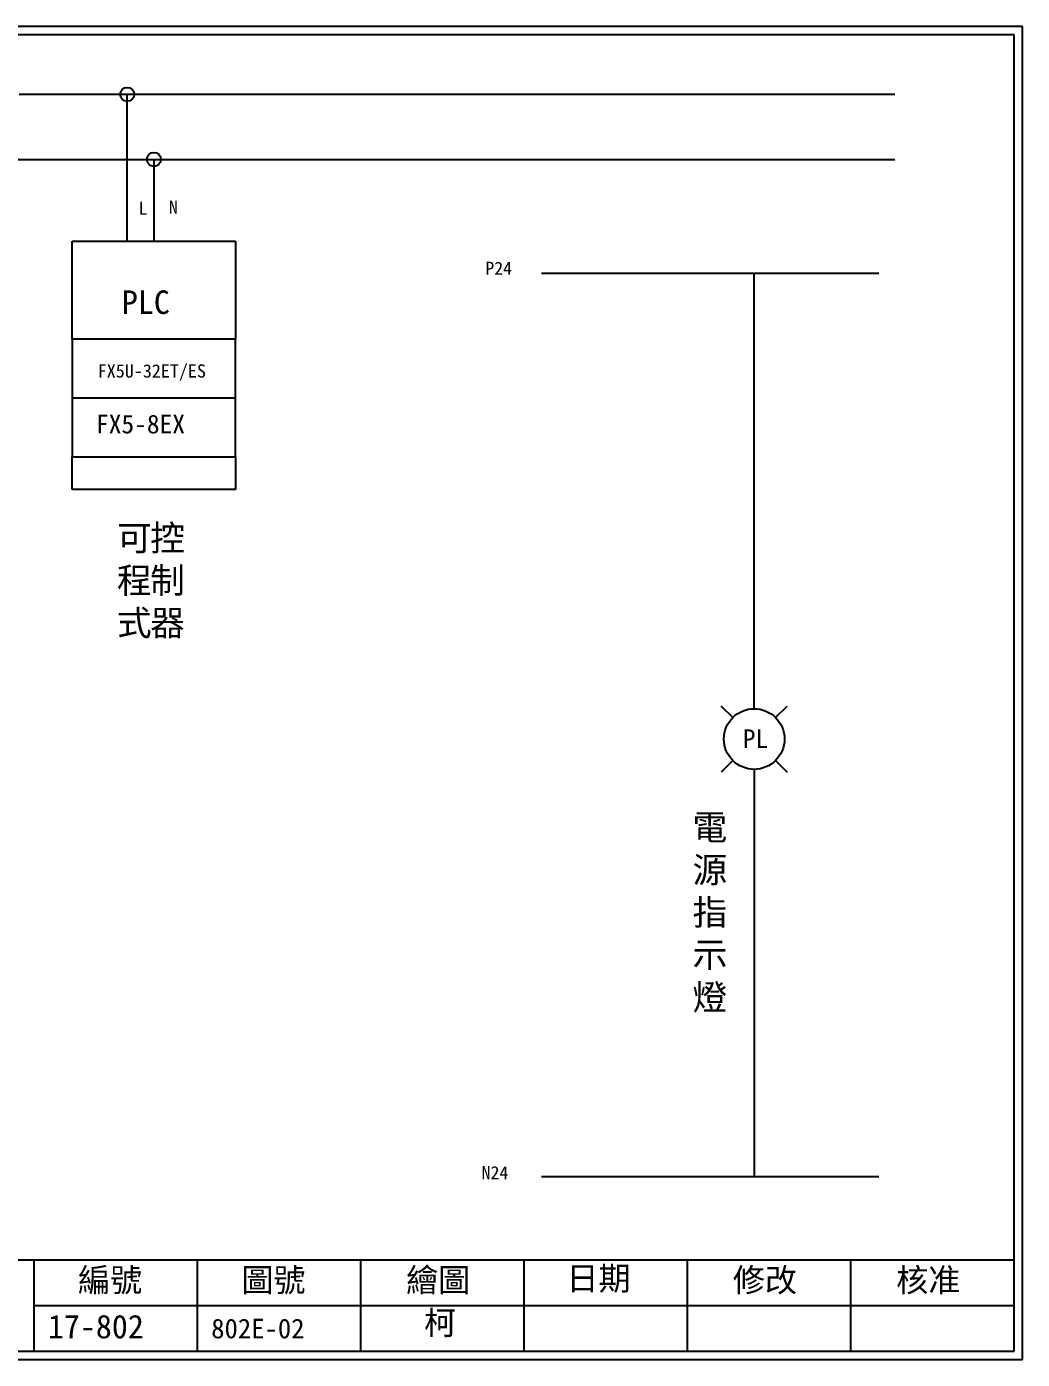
# Model space of a CAD drawing. Extents: x 10 to 297, y 3 to 207.
# Drawn here: x 144.6 to 297, y 3 to 207 of the extents above; entities that cross this region are included whole.
import ezdxf
from ezdxf.enums import TextEntityAlignment as Align

# ---------------------------------------------------------------- set-up
doc = ezdxf.new("R2010")
doc.units = 0
doc.layers.get('0').update_dxf_attribs({"linetype": 'CONTINUOUS'})
doc.layers.add('圖框層', color=7, linetype='CONTINUOUS')
doc.layers.add('標尺寸層', color=3, linetype='CONTINUOUS')
doc.styles.add('CNS', font='romanc.shx', dxfattribs={"bigfont": 'chineset.shx'})
doc.styles.add('STSL', font='kaiu.ttf')

msp = doc.modelspace()

# ---------------------------------------------------------------- linework, layer by layer
for p, q in [((160.01, 174.13), (160.01, 196.61)), ((151.59, 174.14), (176.59, 174.14)), ((151.59, 159.14), (151.59, 174.14)), ((176.59, 174.14), (176.59, 159.14)), ((176.59, 159.14), (151.59, 159.14)), ((151.59, 159.14), (151.59, 150.14)), ((176.59, 150.14), (176.59, 159.14)), ((151.59, 150.14), (176.59, 150.14)), ((151.59, 150.14), (151.59, 141.14)), ((176.59, 141.14), (176.59, 150.14)), ((151.59, 136.14), (151.59, 141.14)), ((151.59, 141.14), (176.59, 141.14)), ((176.59, 141.14), (176.59, 136.14)), ((176.59, 136.14), (151.59, 136.14)), ((255.96, 102.58), (255.96, 106.48)), ((252.68, 101.22), (250.91, 102.99)), ((259.24, 101.22), (261.01, 102.99)), ((252.68, 94.66), (250.91, 92.89)), ((259.24, 94.66), (261.01, 92.89)), ((255.96, 93.3), (255.96, 89.35))]:
    msp.add_line(p, q)
for centre, radius in [((160.01, 196.61), 1.07), ((164.09, 186.66), 1.07), ((255.96, 97.94), 4.64)]:
    msp.add_circle(centre, radius)
at = {"layer": '圖框層', "color": 7}
for p, q in [((297, 206.97), (10, 206.97)), ((297, 3), (297, 206.97)), ((295.75, 205.72), (11.25, 205.72)), ((295.75, 4.25), (295.75, 205.72)), ((11.25, 18.25), (295.75, 18.25)), ((145.75, 4.25), (145.75, 18.25)), ((170.75, 4.25), (170.75, 18.25)), ((195.75, 4.25), (195.75, 18.25)), ((220.75, 4.25), (220.75, 18.25)), ((245.75, 4.25), (245.75, 18.25)), ((270.75, 4.25), (270.75, 18.25)), ((145.75, 11.25), (295.75, 11.25)), ((11.25, 4.25), (295.75, 4.25)), ((10, 3), (297, 3))]:
    msp.add_line(p, q, dxfattribs=at)
at = {"layer": '標尺寸層', "color": 7}
for p, q in [((143.48, 196.62), (189.15, 196.62)), ((189.15, 196.62), (277.46, 196.62)), ((122.3, 186.62), (166.33, 186.62)), ((164.09, 186.66), (164.09, 174.14)), ((166.33, 186.62), (183.48, 186.62)), ((183.48, 186.62), (277.46, 186.62)), ((223.41, 169.24), (275.06, 169.24)), ((255.96, 106.48), (255.96, 169.24)), ((255.96, 89.35), (255.96, 30.97)), ((223.41, 30.97), (275.06, 30.97))]:
    msp.add_line(p, q, dxfattribs=at)

# ---------------------------------------------------------------- texts
at = {"color": 7}
msp.add_text('PL', height=2.856, dxfattribs=at).set_placement((256.16, 98), align=Align.MIDDLE_CENTER)
at = {"layer": '圖框層', "color": 4, "style": 'STSL'}
for s, height, p in [('L', 2, (161.76, 178.17)), ('N', 2, (166.4, 178.35)), ('P24', 2, (214.82, 168.99)), ('PLC', 3.6, (159.18, 163)), ('FX5U-32ET/ES', 2.0295, (155.49, 153.26)), ('FX5-8EX', 2.86, (155.23, 144.72)), ('N24', 2, (214.25, 30.57)), ('編號', 3.6, (152.47, 13.34)), ('圖號', 3.6, (177.47, 13.34)), ('繪圖', 3.6, (202.69, 13.34)), ('日期', 3.6, (227.22, 13.59)), ('修改', 3.6, (252.69, 13.34)), ('核准', 3.6, (277.69, 13.34)), ('  柯', 3.6, (200.53, 6.79)), ('17-802', 3.6, (147.86, 6.22)), ('802E-02', 3, (172.86, 6.22))]:
    msp.add_text(s, height=height, dxfattribs=at).set_placement(p)
at = {"layer": '標尺寸層', "color": 7, "char_height": 3.9, "attachment_point": 1, "style": 'CNS'}
for s, insert, width in [('{\\fDFKai-SB|b0|i0|c136|p65;可程式}', (158.43, 130.67), 5.4243), ('{\\fDFKai-SB|b0|i0|c136|p65;控制器}', (163.52, 130.67), 5.4243), ('{\\fDFKai-SB|b0|i0|c136|p65;電\\P源指示燈}', (246.52, 86.37), 4.1392)]:
    msp.add_mtext(s, dxfattribs=dict(at, insert=insert, width=width))

doc.saveas('drawing.dxf')
